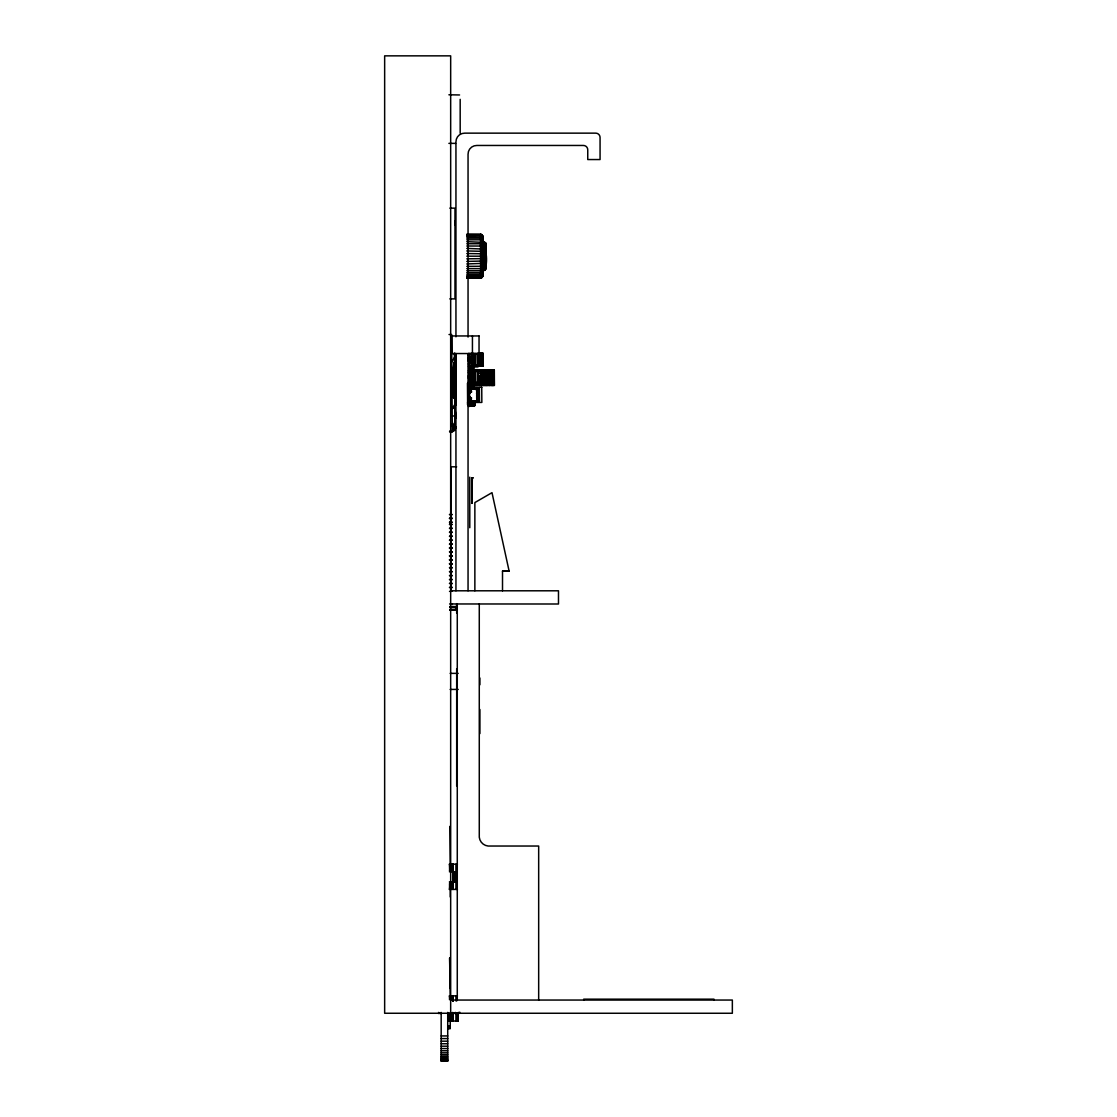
<?xml version="1.0" encoding="UTF-8"?>
<svg xmlns="http://www.w3.org/2000/svg" width="1117" height="1117" viewBox="0 0 1117 1117"><rect width="100%" height="100%" fill="white"/><g stroke="black" fill="none" stroke-linecap="round" stroke-linejoin="round"><path stroke-width="1.5" d="M471.29 403.768C468.819 407.202 476.331 406.909 474.278 403.74L473.873 406.141L471.234 406.169L474.474 405.848L474.516 401.366M473.664 403.754C472.379 407.147 474.236 406.881 474.46 403.74C474.502 407.049 472.379 406.965 474.097 403.74L473.217 406.155L473.566 403.754L473.971 406.057L473.859 403.74C472.393 406.909 475.27 406.728 474.46 403.74L474.46 405.848M474.25 401.366L474.055 406.141M453.907 429.151L452.846 430.813L454.116 428.258L455.219 419.797L454.954 406.239L455.457 418.512L455.554 415.231M471.011 405.876L470.857 403.768C473.44 407.049 466.864 406.909 469.308 403.782C467.646 407.202 473.65 406.979 470.578 403.768L471.165 406.169L471.151 403.768C472.798 409.367 462.424 403.516 474.432 405.848L474.167 403.74M468.875 401.743C472.407 400.291 470.494 405.262 467.618 404.242M452.818 379.78L452.776 384.011L452.804 379.906M467.604 402.637C476.345 399.83 464.672 415.203 469.224 398.406L470.885 398.392L470.746 402.637L470.062 403.823L467.618 403.935M467.618 403.446C469.908 402.064 470.927 406.574 469.405 406.099C468.177 398.155 469.363 410.47 469.224 405.038M471.179 353.53L473.022 354.229L473.426 353.503M471.974 370.607L471.905 371.514L471.569 370.9L474.194 371.444L474.278 382.489L471.919 382.977M473.496 383.424L473.231 382.447L473.413 383.159M452.874 376.192C455.876 337.767 450.989 392.179 453.67 398.071L452.943 388.241M469.154 401.506L470.871 401.883L469.894 403.893L469.712 401.645L470.871 401.785L469.447 403.893L469.712 401.562L470.843 402.12L469.447 403.935L469.294 398.574L470.802 398.518M470.062 403.782C469.698 401.408 472.561 402.204 467.618 403.321M454.396 353.572L455.736 353.558L456.113 404.954L454.773 405.024L455.541 413.611L453.949 428.984L455.527 416.711M466.808 276.653L480.603 276.653L482.53 275.522L482.739 240.867L483.982 242.263L483.982 247.066C487.096 252.051 488.129 267.898 482.739 271.668M471.891 405.876L472.449 403.754L472.686 406.155L472.98 403.754L473.217 406.155L472.714 403.754L472.533 406.155L472.016 403.754L471.891 405.876L471.877 403.754M485.895 264.059L485.029 264.743L485.029 269.909L485.937 263.403L482.739 266.321L482.739 241.342L480.603 239.806L466.808 239.806M473.454 403.754L473.608 406.141L473.105 401.324M480.003 353.265L479.933 354.187L481.19 354.173M480.128 370.537L480.059 371.458L482.349 371.389L482.432 382.433L479.933 382.922M480.128 370.886L479.891 370.313M455.387 416.711L455.178 421.779M473.482 405.862L473.343 403.754L472.742 405.862L472.854 403.754L472.826 406.071M471.43 403.768L471.304 405.876M483.089 270.509L484.331 270.063L483.982 242.417L485.588 242.906L485.937 248.965L485.937 244.511L482.684 241.44L485.337 242.808L485.937 244.511L485.337 243.995M469.168 403.949C469.754 404.857 470.271 400.584 470.913 401.952L468.889 402.665M472.603 405.862L472.714 403.754L472.463 405.862M472.142 406.071L472.156 403.754L472.03 405.876M453.39 369.936L453.823 398.057L452.93 383.997L454.13 362.927M481.93 236.162L482.739 241.789L481.93 240.155M479.947 365.65L482.307 365.147L482.223 354.117L480.003 353.614M479.849 370.551L480.059 371.458L481.636 370.718M473.524 365.943L473.329 365.692M479.123 391.983L476.833 391.606M479.165 397.75L476.596 398.001L479.165 398.224M478.704 396.577L476.764 396.507M470.508 402.651L467.604 402.204L468.875 401.869M453.251 369.936L453.614 396.116M483.34 269.839L482.739 270.258L485.937 267.857L482.739 271.04L482.781 269.811M453.767 429.123L453.404 429.947L455.219 419.797M466.808 275.564L480.603 275.564C483.591 272.911 483.312 277.575 480.603 278.063L466.808 278.063M482.739 271.501L483.647 270.077M466.808 277.91L481.078 278.021L482.739 275.927L482.265 277.1M485.588 269.462C486.789 269.002 481.762 269.714 485.029 269.742M482.684 276.248L482.739 274.545M485.895 268.666L483.647 269.658M482.739 271.04L482.781 270.691M455.038 421.779L454.731 425.032M469.322 401.827L470.76 402.19M485.783 264.268L485.337 268.234M482.684 269.602L481.93 274.95M476.736 394.064L479.137 394.594M476.75 395.278L479.151 395.823M466.808 270.691L480.603 270.691L485.895 266.628M482.739 272.157L481.93 273.511M485.937 266.111L485.337 267.131M473.05 365.748L473.538 366.083M473.622 382.963L472.896 383.299M481.329 382.796L480.212 382.963M481.329 382.963L479.807 382.922M482.739 267.885L484.331 266.363L483.982 265.301L483.982 266.391L485.895 265.441M468.526 366.055L483.103 365.79L482.753 353.014L477.992 353.209L483.228 353.405L483.228 365.929L468.526 366.278L483.186 365.622M483.228 370.998L483.354 383.215L467.911 383.396M454.437 425.926L453.809 428.942L454.898 422.868M482.739 270.579L481.93 271.794M471.933 365.901L471.863 365.175C471.123 367.325 472.198 363.262 474.153 365.217L474.069 354.173L471.793 354.117M485.337 265.748L485.937 264.869M471.653 366.097L473.105 365.357M471.779 383.368L472.058 382.852M482.837 379.152C483.535 382.196 481.79 379.906 482.949 379.389M468.721 354.745L468.456 353.53L483.298 353.628M469.866 383.187L470.103 371.361M469.601 384.388L469.796 385.225L472.91 385.225M483.103 353.726L483.186 365.524M483.312 382.81L467.911 383.201M469.447 403.837C471.737 403.223 469.587 407.482 469.07 405.89C470.187 403.977 471.597 401.478 467.618 402.916M470.941 406.071L470.313 403.768C469.95 409.506 471.877 399.984 467.618 403.698M478.886 390.95L476.54 390.657L478.621 390.768M476.554 393.1L479.137 392.877M476.624 399.104L479.179 399.439M482.739 270.258L482.893 269.504M482.739 266.768L480.603 268.611L481.078 270.105L481.078 242.277L466.808 241.677M482.739 273.497L482.684 274.098M485.937 267.117L485.895 267.563M485.783 268.583L485.937 267.857M466.808 277.435L481.078 277.379L482.739 275.313M473.329 370.788L473.161 371.514L473.077 370.593M481.93 237.223C483.549 239.066 482.739 233.537 480.603 234.305L466.808 234.305M473.371 406.071L473.231 403.754M485.937 261.755L483.982 264.869L481.525 266.251L466.808 266.349M468.903 404.913L468.721 353.544M468.805 366.111L468.805 364.728M469.405 382L468.637 382.293L469.405 381.846L468.54 381.246L470.048 381.288M483.144 383.075L483.144 370.802M485.895 248.309L485.588 246.801L482.781 245.098M482.739 262.621L484.694 260.456L483.982 258.167L484.694 251.911L483.982 249.231L482.781 248.63M466.808 246.019L481.078 246.047L483.982 247.513L484.694 258.348L483.982 261.266L482.781 261.713M484.694 248.058L483.982 250.403L482.739 249.761M485.937 247.499C486.174 245.307 481.092 241.216 480.603 243.757L481.078 267.885M470.536 402.79C468.623 400.933 467.227 405.639 474.46 403.265M485.937 246.257C484.387 240.001 485.225 252.079 481.078 246.885M468.637 354.508L468.386 361.266L469.894 361.196M468.735 370.649L469.335 372.017M468.889 383.606L468.875 382.88M468.637 370.704L482.949 370.718M485.029 242.473L483.982 247.066L482.739 246.047M469.349 405.89L469.391 403.782C470.899 409.408 468.819 399.956 470.843 401.813M476.833 390.378L479.109 390.755L476.54 390.657M482.53 276.262L480.603 277.91M482.739 262.286L481.078 262.928M485.895 260.093L485.895 258.99M481.525 240.392L480.603 238.172L466.808 238.172M482.684 274.991L481.93 276.094M482.739 260.54L483.982 260.107L484.694 262.467L484.694 246.047M470.187 405.89L470.341 403.474L469.936 405.988M482.739 240.211C483.326 238.912 481.385 235.533 480.603 238.172L482.739 240.714M482.684 272.827L480.603 274.196L466.808 274.196M470.452 403.028L469.447 403.754M482.684 271.319L480.603 272.562L466.808 272.562M469.685 406.085L469.601 403.782L474.53 403.67M474.027 365.217L473.943 354.173M472.421 354.187L472.505 365.217L472.309 354.187M482.181 365.147L482.111 354.117M474.041 388.479L474.069 371.444M480.659 365.161L480.575 354.131M472.631 382.503L474.153 382.489M482.111 385.491L482.237 371.389M480.785 382.433L480.701 371.402L480.673 382.433M473.022 354.033L472.952 353.656M471.472 365.901L471.863 365.371M481.273 365.301L480.087 365.692M472.058 383.019L471.988 382.447M482.362 379.249C482.558 381.525 481.455 378.677 482.949 380.185M466.808 236.804L480.603 236.804L481.078 235.896L482.684 237.39M450.458 431.846C453.949 432.963 456.574 425.898 456.183 427.56M470.662 401.673L469.88 402.413M483.089 244.009L482.739 241.342M482.781 242.557L484.331 243.688L484.694 242.347L483.089 242.291M456.281 427.378L452.957 431.469M455.066 429.319L456.057 427.49M474.278 405.848L474.404 403.74M471.514 370.984L471.974 370.788M482.739 259.884L481.078 260.275M451.813 361.866L454.424 357.524M452.162 408.892L454.759 404.549L456.099 404.382M482.684 267.675L480.603 268.611L466.808 268.611M468.554 371.375L473.482 370.788M455.708 428.09L453.697 430.897M484.331 264.841L483.647 263.78L481.078 265.483M470.341 403.209L469.168 403.237M470.215 403.111C468.651 403.949 471.528 403.251 469.433 401.98M466.808 235.729L481.078 235.045L482.739 237.823M482.781 263.752L485.895 262.495M455.415 428.551L453.6 430.799M485.337 245.237L483.647 246.997L483.647 242.152M470.648 402.692L470.048 401.785M455.345 428.663L454.675 429.808M485.895 258.167L485.937 254.271M452.259 423.818L452.273 425.619M468.763 371.779L468.47 372.771L469.796 372.869M482.739 258.39L482.781 259.549M480.603 239.806L481.078 238.521M470.452 401.673L469.712 402.385M484.694 242.515L483.982 242.836M452.58 423.566L452.273 425.814M484.331 244.721L484.331 242.92L485.937 243.911L485.588 242.906M452.804 430.645C447.009 432.754 453.893 430.799 453.572 429.64C446.186 434.75 456.616 429.319 450.263 431.623M480.603 238.172L481.525 237.195L480.603 236.804L481.525 235.198L480.603 234.933L466.808 234.933M480.603 270.691L482.53 269.895L482.53 276.862M459.129 1012.924L458.305 1013.496L459.813 1012.211M483.982 261.266L485.895 260.806M468.805 364.91L469.28 364.714M482.684 263.361L466.808 263.947M468.945 371.347L469.112 368.47L469.126 369.601M472.77 370.341C471.444 366.488 475.102 366.153 473.901 370.188M473.72 370.062L472.77 369.881M468.833 382.279L468.637 383.843L473.008 383.815M469.056 384.583L470.02 384.765M469.252 392.737L470.201 393.016L469.252 392.737L469.28 397.149L470.229 396.856C469.21 399.272 473.468 397.205 469.573 397.778L469.531 392.207L471.444 392.193L471.137 388.939L471.444 392.193M469.28 397.149L470.229 396.856M471.43 389.219L479.388 388.884L479.472 400.975L471.22 401.031L471.206 398.057M471.22 401.031L471.486 397.764M471.723 503.376L472.351 477.783M483.34 266.935L484.331 266.363L483.647 265.371L483.647 266.474M470.215 402.511L470.327 401.938M484.331 246.019L483.34 246.871L483.34 241.956M478.662 396.689L476.596 396.661L479.151 396.535M483.089 244.218L483.089 245.237M482.684 261.029L466.808 261.42M484.331 269.448L485.029 269.239L483.647 267.996L483.982 266.698M458.305 1013.007L459.129 1012.547M482.684 257.455L481.078 257.552M478.718 395.725L476.582 395.613L478.704 395.348M452.05 431.162L449.551 431.469M452.567 431.525L451.715 431.804M483.982 268.848L484.694 269.351M482.684 258.627L466.808 258.823M481.525 276.332L480.603 276.653L481.525 277.17M482.209 380.325L483.493 380.338M479.137 393.058L476.624 393.296L479.137 393.198M485.029 264.743L483.982 264.869M482.781 257.315L483.089 255.109L481.078 254.816M476.847 392.821L478.774 392.835M484.694 260.456C487.612 258.962 481.106 259.549 483.982 258.167M479.109 390.615L476.554 390.573M479.123 391.913L476.554 391.885L478.621 391.885M479.165 398.001L476.764 397.722M485.588 257.175L484.876 257.022M484.694 258.348C483.996 257.161 483.996 255.221 484.694 254.02M478.718 397.792L476.61 397.889L478.662 397.903M478.788 394.05L476.582 394.231M478.816 398.937L476.777 398.937M451.184 432.014L449.718 431.804M484.876 265.106L485.937 265.092M484.876 265.26L485.937 265.246M484.876 263.905L485.937 263.891M484.876 264.645L485.937 264.631M485.937 262.886L484.876 262.886L483.982 270.105M449.02 334.528L451.617 334.514L452.315 431.19L449.732 431.218M454.396 353.712L455.736 353.712M454.396 353.866L455.736 354.005M472.952 353.824L471.556 353.517M475.144 353.824L477.615 353.907M480.003 353.782L481.12 353.768M454.396 354.159L455.736 354.159M474.948 354.173L477.811 354.145M472.547 354.424L473.831 354.424M480.701 354.368L481.986 354.354M474.543 354.871L475.046 353.503M468.344 355.499L469.852 355.583M472.309 355.737L471.723 356.965L472.617 356.826M480.478 355.681L479.877 356.909L480.771 356.77M471.723 355.876L472.603 355.862M479.877 355.806L480.757 355.806M469.866 356.84L469.908 362.606M482.935 356.756L482.977 362.508M472.337 358.138L471.737 359.367M480.492 359.297L480.492 358.068M468.372 358.208L469.88 358.362M471.737 358.278L472.617 358.264M479.891 358.208L480.785 358.208M471.737 359.227L472.226 358.264M479.905 359.171L480.785 359.171M480.505 361.224L479.905 359.995L480.799 360.121M471.751 361.154L472.645 361.14M479.919 361.084L480.799 361.084M472.351 361.28L471.737 360.051M472.365 362.453L471.765 363.681L472.659 363.542M480.519 362.397L479.919 363.625L480.813 363.486M471.765 362.592L472.659 362.578M479.919 362.536L480.813 362.522M469.922 363.863L468.414 363.974L469.28 364.91M474.627 364.7L475.13 366.935L478.006 366.907L477.908 353.475M472.617 364.98L473.901 364.98M480.785 364.924L482.069 364.91M475.032 365.203L477.894 365.189M483.382 365.622L469.74 365.622M472.756 367.381L473.887 367.367M468.623 367.577L469.587 367.577L469.615 371.542M468.637 368.079L472.756 368.052M468.637 368.247L469.601 368.233M468.931 368.652L469.88 368.47L469.894 370.258L494.314 370.048L494.398 385.407L469.266 385.519M472.77 368.819L469.461 368.47M468.637 369.141L472.77 369.294M468.651 369.615L472.77 369.587M468.554 370.397L482.893 370.285M468.554 370.593L483.424 370.9L468.791 371.123M475.27 371.207L477.741 371.277M475.074 371.444L477.936 371.416M472.547 371.458L473.957 371.696M480.827 371.64L482.111 371.626M472.435 373.008L472.449 374.237M480.603 372.952L480.603 374.181M471.849 373.148L472.728 373.134M480.003 373.092L480.882 373.078M469.992 374.125L470.034 379.878M471.849 374.111L472.742 374.097M480.896 374.041L480.087 373.092M469.81 375.368L468.498 375.48L468.512 378.537L470.02 378.635M472.742 375.535L471.849 375.41L472.463 376.638M480.91 375.48L480.017 375.354L480.631 376.569M471.863 376.499L472.756 376.499M480.031 376.443L480.91 376.443M472.756 377.462L471.863 377.337L471.877 378.565L472.77 378.412M480.924 377.392L480.031 377.267L480.031 378.495L480.924 378.356M483.298 379.403L482.209 379.263M472.784 380.813L471.891 380.953L472.491 379.724M480.645 379.668L480.045 380.897L480.938 380.757M471.891 379.864L472.784 379.864M480.045 379.808L480.938 379.794M483.493 380.618L483.116 381.037M480.91 382.196L482.307 382.433M475.158 382.475L478.02 382.461M468.554 382.642L473.231 382.628M468.554 382.894L483.507 382.894M468.554 383.606L482.991 383.522M473.022 384.527L468.568 384.569L473.022 384.779M472.882 385.644L474.041 385.784L472.91 386.147M472.896 385.993L474.027 385.993L473.803 382.656M472.966 387.013L468.595 387.054L481.734 387.39M474.055 387.515L473.077 387.013M474.055 388.088L468.623 388.255M471.137 388.939L479.388 388.884M469.922 392.723L471.165 391.913M471.514 400.738L479.472 400.975M473.022 401.729L474.153 401.911L473.022 401.925M454.745 402.148L456.085 402.134M471.374 402.036L472.323 402.036M454.745 402.455L456.085 402.288M471.276 402.274L472.756 402.26M454.745 402.595L456.099 402.595M467.604 402.483L481.846 402.427L481.734 387.292M454.745 402.748L456.099 402.888M454.759 403.181L456.099 403.028M454.759 403.321L456.099 403.307M454.759 403.586L456.099 403.446M454.759 403.712L456.099 403.823M454.759 403.963L456.099 404.061M454.759 404.186L456.099 404.284M467.618 404.424L468.903 404.326M454.759 404.647L456.113 404.773M467.618 404.577L468.903 404.689L467.632 404.913L467.464 383.201M474.543 406.113L469.14 406.183M452.148 408.305L454.787 408.291L454.842 415.971L452.203 415.985M484.876 260.233L485.937 260.219M484.876 261.657L485.937 261.643M484.876 258.669L485.937 258.669M448.894 94.791L459.562 94.959M448.894 143.367L455.61 143.367M449.858 208.153L454.982 208.153L454.982 298.881L449.858 298.881M454.982 220.705L454.982 224.978M466.808 234.458L481.078 234.514L482.739 236.441M466.808 243.757L480.603 243.757L482.684 244.693M466.808 248.421L482.684 249.021M466.808 250.948L482.684 251.353M466.808 253.545L482.684 253.754M466.808 256.184L483.089 256.184M456.644 466.808L450.947 466.808L450.947 591.13M471.96 477.783L471.96 502.971L471.96 477.783L473.287 477.783L472.351 478.188M449.523 514.462L452.064 514.462M449.523 514.616L452.217 514.616M449.523 518.246L452.217 518.246M449.523 518.4L452.064 518.4M449.523 518.553L452.217 518.553M449.523 522.184L452.217 522.184M449.523 522.351L452.064 522.351M449.523 524.362L452.064 524.362M449.523 524.529L452.217 524.529M449.523 528.159L452.217 528.159M449.523 528.467L452.217 528.467M449.523 532.097L452.217 532.097M449.523 532.404L452.217 532.404M449.523 536.202L452.217 536.034M449.523 536.355L452.217 536.355M449.523 540.139L452.217 539.986M449.523 540.293L452.217 540.293M449.523 544.077L452.217 543.923M449.523 544.23L452.217 544.23M449.523 547.861L452.217 547.861M449.523 548.028L452.064 548.028M449.523 548.182L452.217 548.182M449.523 551.812L452.217 551.812M452.064 551.966L449.523 551.966L452.217 552.119M449.523 555.749L452.217 555.749M449.523 555.903L452.064 555.903M449.523 556.071L452.217 556.071M449.523 559.701L452.217 559.701M449.523 559.854L452.064 559.854M449.523 560.008L452.217 560.008M449.523 563.638L452.217 563.638M449.523 563.792L452.064 563.792M449.523 563.945L452.217 563.945M449.523 567.576L452.217 567.576M449.523 567.897L452.217 567.897M502.51 571.164L509.115 571.01L502.51 571.094L502.51 590.795M449.523 571.527L452.217 571.527M449.523 571.834L452.217 571.834M449.523 575.464L452.217 575.464M449.523 575.772L452.217 575.772M449.523 579.402L452.217 579.402M449.523 579.723L452.217 579.723M449.523 583.353L452.217 583.353M449.523 583.507L452.217 583.66M449.523 587.291L452.217 587.291M449.523 587.598L452.217 587.598M450.668 590.795L558.486 590.795L558.486 604.004L449.62 603.962M449.523 591.396L452.217 591.228M449.83 606.573L456.853 606.573L456.853 610.231L449.83 610.231M449.83 606.964L453.013 606.573M449.732 607.369L455.694 607.369M449.732 609.435L455.694 609.435M449.83 609.826L453.013 610.231M450.179 673.369L458.207 673.369M450.179 689.426L458.207 689.426M449.285 864.195L457.412 864.195M449.411 864.656L452.762 864.656M449.411 865.2L452.762 865.2M449.411 865.968L452.762 865.968M449.411 866.89L452.762 866.89M449.411 867.979L452.762 867.979M449.411 869.166L452.762 869.166M449.411 870.436L452.762 870.436M449.411 871.763L455.289 871.763L455.289 881.844L449.411 881.844M452.762 871.888L455.289 871.888M452.762 872.251L455.289 872.251M452.762 872.852L455.289 872.852M452.762 873.648L455.289 873.648M452.762 874.611L455.289 874.611M452.762 875.672L455.289 875.672M452.762 876.803L455.289 876.803M452.762 877.92L455.289 877.92M452.762 878.981L455.289 878.981M452.762 879.945L455.289 879.945M452.762 880.741L455.289 880.741M452.762 881.341L455.289 881.341M452.762 881.718L455.289 881.718M449.411 883.156L452.762 883.156M449.411 884.427L452.762 884.427M449.411 885.627L452.762 885.627M449.411 886.703L452.762 886.703M449.411 887.638L452.762 887.638M449.411 888.392L452.762 888.392M449.411 888.95L452.762 888.95M449.285 889.397L457.412 889.397M449.983 988.294L449.648 958.037L450.249 997.537M449.285 995.861L457.412 995.861M449.411 996.308L452.762 996.308M449.411 996.867L452.762 996.867M449.411 997.621L452.762 997.621M449.411 998.556L452.762 998.556M449.411 999.631L452.762 999.631M450.668 1000.05L732.347 1000.05L732.347 1013.259L384.653 1013.259L384.653 55.85L450.668 55.85L450.668 1013.259M438.646 1013.007L441.173 1013.007M452.762 1013.007L455.289 1013.007M438.646 1013.37L441.173 1013.496M447.722 1013.496L455.289 1013.37M447.722 1014.822L452.762 1014.822M447.722 1016.093L452.762 1016.093M447.722 1017.28L452.762 1017.28M447.722 1018.369L452.762 1018.369M447.722 1019.29L452.762 1019.29M447.722 1020.058L452.762 1020.058M447.722 1020.603L452.762 1020.603M452.888 1012.658L452.804 1021.064L447.722 1020.952L458.305 1021.064M447.722 1026.104L450.249 1026.104M447.722 1026.663L450.249 1026.663M447.722 1027.207L450.249 1027.207M447.722 1027.682L450.249 1027.682M447.722 1028.073L450.249 1028.073M447.722 1028.38L450.249 1028.38M447.722 1028.562L450.249 1028.631L450.249 1021.064M441.173 1035.934L447.722 1035.934M441.173 1038.573L447.722 1038.573M441.173 1041.184L447.722 1041.184M441.173 1043.725L447.722 1043.725M441.173 1046.196L447.722 1046.196M441.173 1048.542L447.722 1048.542M441.173 1050.762L447.722 1050.762M441.173 1052.814L447.722 1052.814M441.173 1054.671L447.722 1054.671M441.173 1056.333L447.722 1056.333M441.173 1057.771L447.722 1057.771M441.173 1058.972L447.722 1058.972M441.173 1059.921L447.722 1059.921M441.173 1060.605L447.722 1060.605M441.173 1061.01L447.722 1061.01M484.876 255.346L485.937 255.346M484.876 253.699L485.937 253.713M484.876 252.135L485.937 252.386M484.876 250.725L485.937 250.725M484.876 248.477L485.937 248.477M484.876 249.482L485.937 249.482M484.876 247.108L485.937 247.122M484.876 247.262L485.937 247.276M484.876 247.723L485.937 247.737M483.982 254.201C481.106 252.819 487.612 253.405 484.694 251.911M482.781 250.655L485.895 251.576M483.982 249.231L485.895 249.873M481.078 252.093L482.739 252.484M483.982 247.513L485.783 248.1M481.078 241.705L481.078 240.267L481.078 241.705L482.684 242.78M482.781 251.925L483.982 252.26L483.982 251.102M484.694 242.961L483.647 242.78M481.078 249.44L482.739 250.082M481.078 234.989L480.603 234.458L481.525 235.142M484.694 249.901L485.937 250.613M481.078 244.483L482.739 245.6M481.078 235.045L481.93 234.933M469.252 391.467L469.238 388.004M480.603 277.435L481.525 277.686M482.781 252.819L482.739 253.978M469.671 353.712L469.74 365.915M481.93 238.563L482.684 239.541M485.337 245.014L485.895 245.754M484.331 266.363L483.34 265.497L483.34 270.412M485.895 252.288L485.783 253.294M485.337 243.324L485.895 244.176M481.93 235.436L482.739 236.595M469.908 391.927L470.201 393.016M484.331 267.647L483.647 266.795L483.647 270.216M471.444 405.876L471.583 403.768M481.329 383.299L481.385 382.377L481.818 383.299M452.05 394.496L454.717 398.783M479.933 354.187L479.528 353.279M481.385 382.377L481.734 383.103M483.982 267.898L484.331 268.694M482.684 238.284L482.739 238.884M485.895 244.805L485.937 245.251M482.893 241.565L482.739 240.867M483.089 245.572L482.739 243.171M484.694 264.324L483.982 261.964L483.982 263.151M482.53 236.12L482.739 237.055M485.783 243.785L485.937 244.511M509.115 571.094L491.997 492.667L474.865 502.566L474.865 590.795M471.96 405.974L471.723 403.768M481.245 370.872L481.232 370.537M454.773 405.024L455.164 407.873M454.619 405.052L455.401 413.625M455.01 407.887L455.415 415.231M452.971 389.484L453.474 396.116M479.961 366.027L480.017 365.119M494.147 370.048L494.314 385.407M493.812 370.048L493.951 385.407M493.658 370.048L493.686 385.407M493.421 370.048L493.407 385.407M493.142 370.062L493.253 385.407M492.82 370.062L493.086 385.407M492.723 385.421L492.611 370.062L492.569 385.421M492.192 370.062L492.304 385.421M492.052 370.062L492.164 385.421M491.745 370.062L491.857 385.421M491.62 370.062L491.731 385.421M491.257 370.076L491.368 385.421L491.131 370.076M490.74 370.076L490.852 385.421L490.614 370.076M490.181 370.076L490.168 385.435M489.581 370.076L489.693 385.435M489.469 370.076L489.581 385.435M488.953 370.09L489.064 385.435L488.841 370.09M488.283 370.09L488.297 385.449M487.598 370.09L487.612 385.449M486.789 370.104L486.984 385.463M486.23 385.463L486.118 370.104L486.16 385.463M485.35 370.118L485.392 385.463M484.485 370.118L484.666 385.477M483.731 370.118L483.787 385.477M483.005 385.491L482.209 370.495M481.259 382.084L481.245 385.505M480.464 354.131L480.547 365.161M480.156 356.77L480.17 355.806L480.003 356.77M480.366 358.208L480.338 359.171M480.254 360.135L480.408 361.084M480.366 362.522L480.212 363.486M480.324 373.078L480.408 374.041M480.296 376.443L480.31 375.48L480.101 376.443M480.519 379.794L480.352 380.757M480.38 382.098L480.38 385.505M480.073 358.208L480.156 359.171M480.031 360.135L480.17 361.084M480.045 362.536L480.017 363.486M480.296 379.808L480.087 380.757M480.142 382.391L479.989 383.536M479.486 382.098L479.486 385.505M479.109 389.163L479.193 400.682M477.615 353.712L477.811 366.055M477.741 370.998L477.936 383.326M477.517 365.217L477.517 366.055M477.559 370.565L477.545 382.461M477.643 382.489L477.657 383.326M477.336 354.159L477.406 365.189M475.73 382.503L475.73 383.34M475.437 354.173L475.507 365.203M475.563 371.444L475.633 382.475M474.948 353.684L474.837 365.873M475.116 370.579L475.004 383.34M474.543 354.675L474.809 364.7M474.041 401.366L474.041 404.536M473.859 401.366L473.776 404.536M472.952 353.517L473.022 354.229M473.105 365.175L473.05 366.083M473.231 382.447L473.175 383.354M473.287 401.324L473.315 404.354M472.673 371.696L472.924 388.674M472.435 371.458L472.505 382.503M472.03 355.876L472.002 356.826M472.03 360.191L472.044 361.154L471.919 360.191M472.058 363.542L472.044 362.592L471.849 363.556M472.086 368.052L472.1 368.805M472.198 373.148L472.142 374.097L472.1 373.148M472.337 375.535L472.156 376.499L472.03 375.549M472.393 380.813L472.17 379.864L472.03 380.827M472.226 383.983L472.226 384.723M471.974 355.876L471.807 356.826M471.905 358.264L471.988 359.227M470.802 388.018L470.829 391.578L469.182 391.592L469.154 388.032M469.573 356.854L469.671 362.606M469.754 374.125L469.74 379.878M469.95 397.149L469.95 398.071M454.382 353.209L454.773 404.968M470.452 405.876L470.452 403.768L470.313 405.89M456.699 610.58L456.699 603.627L456.671 613.135M713.972 1000.05L713.972 999.17L583.716 999.17L583.716 1000.05M538.673 1000.05L538.673 846.03L488.073 846.03A9.899 9.899 0 0 1 479.277 837.233L479.277 604.004M485.895 243.548L485.895 268.82M485.588 248.379L485.783 249.705M485.588 250.166L485.783 251.451M485.783 260.931L485.588 262.216M485.783 262.677L485.588 263.989M485.337 242.654L485.337 247.751M485.337 248.239L485.337 249.426M485.337 250.04L485.337 251.241M485.337 261.127L485.337 262.327M485.337 262.956L485.337 264.143M485.337 264.617L485.337 269.714M485.029 246.131L485.029 247.639M485.029 248.128L485.029 249.328M485.029 249.957L485.029 251.171M485.029 251.953L485.029 253.14M485.029 254.034L485.029 258.334M485.029 259.242L485.029 260.429M485.029 261.196L485.029 262.411M485.029 263.04L485.029 264.254M483.982 253.084L483.982 259.284M483.647 247.429L483.647 248.602M483.647 249.175L483.647 250.362M483.647 251.06L483.647 252.233M483.647 253.056L483.647 259.312M483.647 260.135L483.647 261.308M483.647 262.02L483.647 263.207M483.647 263.78L483.647 264.938M483.34 247.318L483.34 248.491M483.34 249.077L483.34 250.278M483.34 250.99L483.34 252.177M483.34 260.191L483.34 261.378M483.34 262.09L483.34 263.305M483.34 263.877L483.34 265.05M483.089 241.705L483.089 246.703M483.089 247.164L483.089 248.351M483.089 248.951L483.089 250.166M483.089 250.892L483.089 252.107M483.089 260.261L483.089 261.476M483.089 262.202L483.089 263.43M483.089 264.017L483.089 265.218M483.089 265.664L483.089 270.663M482.893 241.398L482.893 246.508M482.893 246.969L482.893 248.197M482.893 248.798L482.893 250.04M482.893 250.78L482.893 252.023M482.893 252.903L482.893 259.479M482.893 260.345L482.893 261.587M482.893 262.327L482.893 263.584M482.893 264.184L482.893 265.399M482.893 265.86L482.893 270.97M482.684 235.966L482.684 276.402M482.53 235.505L482.53 242.473M482.53 243.003L482.53 269.365M482.265 235.101L482.265 242.207M482.265 242.752L482.265 269.616M482.265 270.16L482.265 277.267M481.93 234.765L481.93 241.984M481.93 242.529L481.93 244.023M481.93 244.707L481.93 267.661M481.93 268.345L481.93 269.839M481.93 270.384L481.93 277.602M481.525 234.514L481.525 241.817M481.525 242.375L481.525 243.869M481.525 244.581L481.525 267.801M481.525 268.499L481.525 269.993M481.525 270.551L481.525 277.854M481.078 270.663L481.078 278.021M480.603 234.305L480.603 278.063M479.891 677.991L479.891 684.791M479.891 709.504L479.891 733.604M472.435 335.952L472.435 353.544M469.782 477.168L469.782 527.727M468.051 337.083L468.051 154.272A8.657 8.657 0 0 1 476.847 145.461L583.339 145.461A4.328 4.328 0 0 1 587.751 149.86L587.751 159.549L600.066 159.549L600.066 137.545A4.328 4.328 0 0 0 595.668 133.146L464.756 133.146A8.657 8.657 0 0 0 455.945 141.943L455.945 336.803M468.051 354.271L468.051 590.795M460.176 99.343L460.176 133.216M458.305 1012.407L458.207 1021.064M457.914 1012.658L457.914 1021.064M457.272 604.004L457.272 1000.05M457.412 1012.658L457.412 1021.064M456.755 864.195L456.755 889.397M456.755 995.861L456.755 1000.902M456.755 1012.658L456.755 1021.064M456.685 668.748L456.685 785.907M455.945 354.201L455.945 590.795M455.931 864.195L455.931 889.397M455.931 995.861L455.931 1000.902M455.931 1012.658L455.931 1021.064M455.694 606.573L455.694 610.231M455.289 1012.407L455.289 1013.496M453.237 864.195L453.237 872.6M453.237 881.006L453.237 889.397M453.237 995.861L453.237 1000.902M453.237 1012.658L453.237 1021.064M453.041 864.195L453.041 872.6M453.041 881.006L453.041 889.397M453.041 995.861L453.041 1000.902M453.041 1012.658L453.041 1021.064M452.888 872.6L452.804 864.195L452.762 889.397L452.888 881.006M452.888 1000.902L452.804 995.861L452.762 1000.902M452.762 1012.407L452.762 1021.064M450.249 865.87L449.816 826.371M450.249 889.397L450.249 896.965M450.067 522.449L450.067 523.245M449.928 958.037L449.816 988.294M447.722 1012.407L447.722 1061.15M441.173 1012.407L441.173 1061.15M438.646 1012.407L438.646 1013.496M452.427 603.794A1.592 1.592 0 0 1 451.631 604.004M478.648 393.198L476.624 393.296L478.648 393.198M478.676 396.856L476.652 396.954L478.732 396.954M478.676 398.071L476.652 398.169L478.732 398.169M478.69 399.3L476.666 399.383L478.746 399.383M478.034 369.699L475.158 369.713L474.669 371.961L475.256 384.206L478.132 384.178L478.034 369.699M479.039 335.952L451.757 335.952L451.757 353.544L479.039 353.544L479.039 335.952M480.324 378.356L480.324 377.406L480.296 378.37M472.17 378.426L472.156 377.462L472.128 378.426"/></g></svg>
